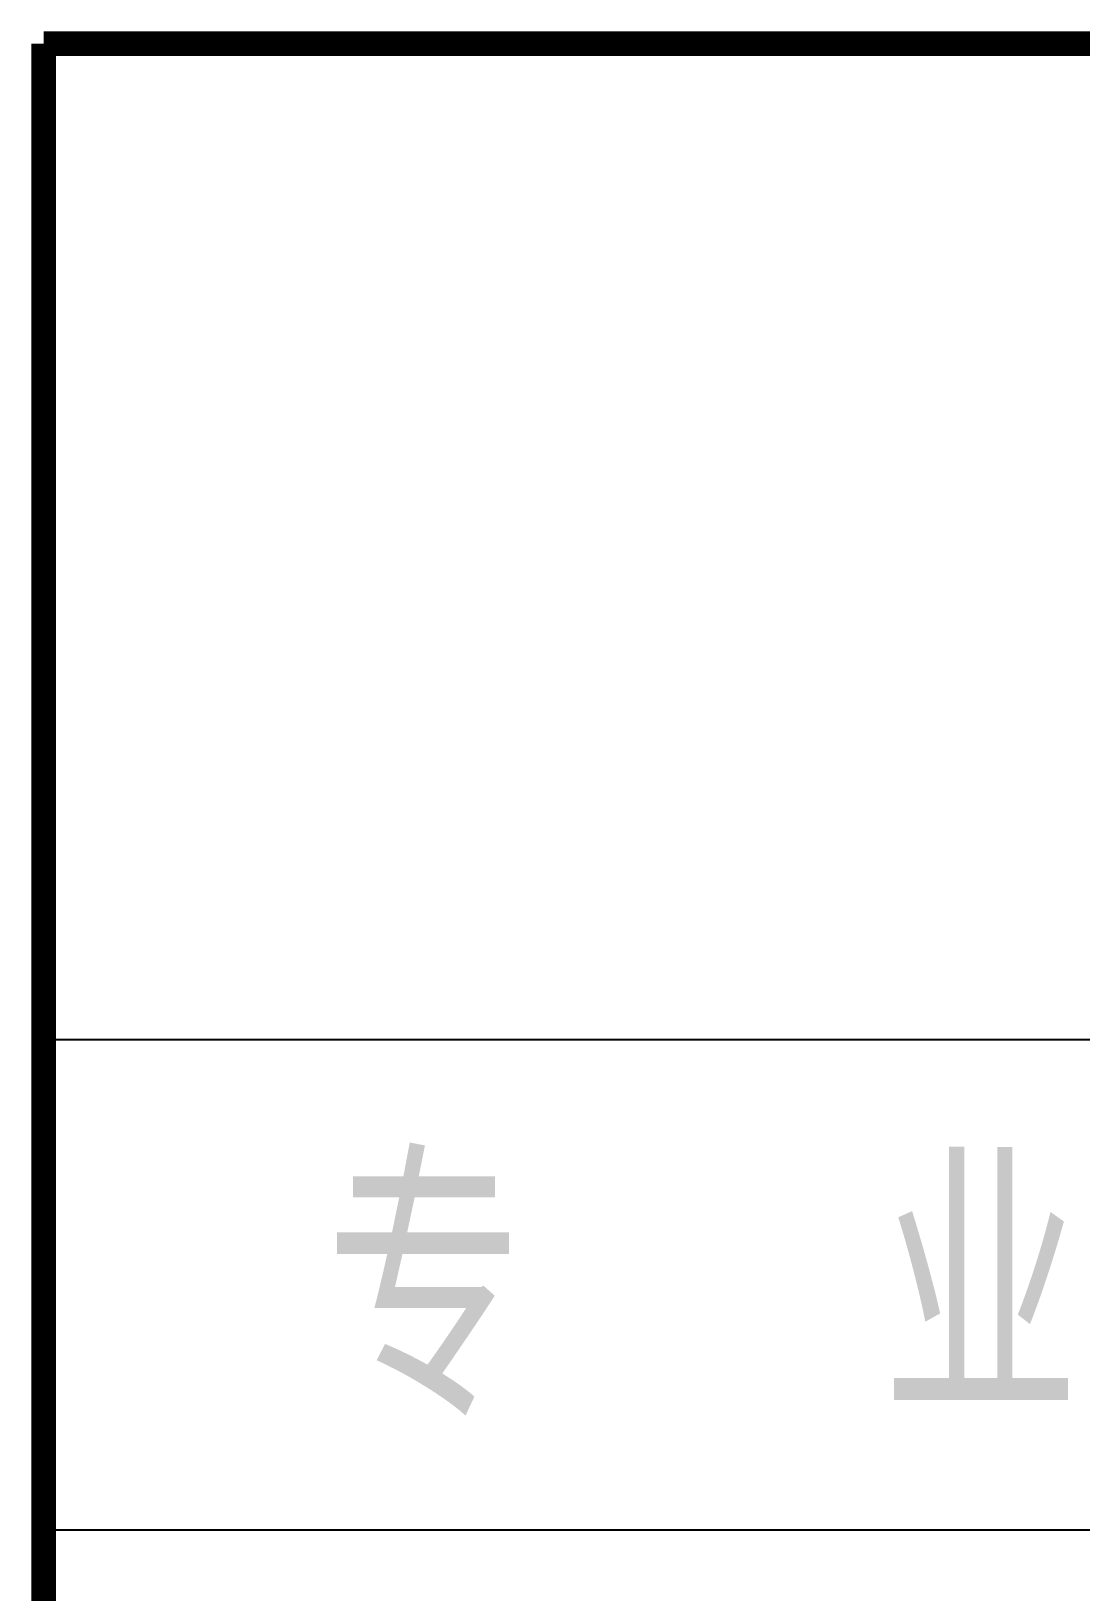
# Model space of a CAD drawing. Extents: x 31132 to 885236, y 345273 to 1212165.
# Drawn here: x 446768 to 447832, y 1184370 to 1185953 of the extents above; entities that cross this region are included whole.
import ezdxf

# ---------------------------------------------------------------- set-up
doc = ezdxf.new("R2010")
doc.units = 0
doc.header["$LTSCALE"] = 1000
doc.layers.add('PUB_TITLE', color=4, linetype='CONTINUOUS')
doc.layers.add('TEXT', color=7, linetype='CONTINUOUS')
doc.styles.add('TSSD_Rein', font='tssdeng.shx', dxfattribs={"width": 0.7, "bigfont": 'hztxt.shx'})

msp = doc.modelspace()

# ---------------------------------------------------------------- linework, layer by layer
at = {"layer": 'PUB_TITLE', "color": 4}
for p, q in [((446780.08, 1184930.44), (458030.08, 1184930.44)), ((450312.77, 1184432.94), (446780.08, 1184432.94))]:
    msp.add_line(p, q, dxfattribs=at)
at = {"layer": 'PUB_TITLE', "color": 4, "const_width": 25}
for points in [[(446780.08, 1185940.46), (446780.08, 1182940.46)], [(458030.08, 1185940.46), (446780.08, 1185940.46)]]:
    msp.add_lwpolyline(points, dxfattribs=at)

# ---------------------------------------------------------------- texts
at = {"layer": 'TEXT', "lineweight": 20, "style": 'TSSD_Rein', "width": 0.8}
msp.add_text('专   业', height=250, dxfattribs=at).set_placement((447066.62, 1184549.44))

doc.saveas('drawing.dxf')
